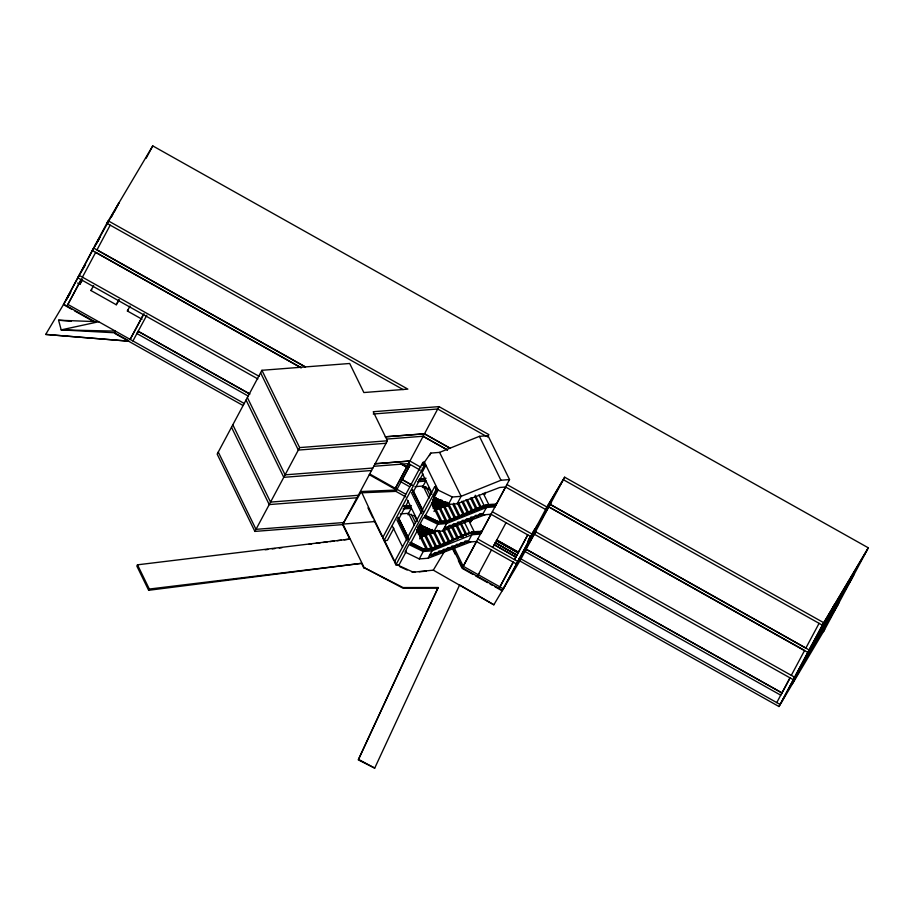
<?xml version="1.0" encoding="UTF-8"?>
<svg xmlns="http://www.w3.org/2000/svg" width="914" height="914" viewBox="0 0 914 914"><rect width="100%" height="100%" fill="white"/><g stroke="black" fill="none" stroke-linecap="round" stroke-linejoin="round"><path stroke-width="1.37" d="M438.172 587.519L358.528 759.374L374.717 768.114L358.265 759.865L438.172 587.519L403.04 587.565L364.183 567.663L342.921 524.099L361.304 491.526L396.619 490.041L369.279 474.686M374.717 768.114L459.639 584.937L493.846 604.794L521.003 558.945M45.7 334.421L128.486 341.151L45.7 334.421L69.91 293.737M63.432 304.602L108.183 220.8L407.861 389.124L363.863 392.54L349.685 363.486L261.918 370.296L217.166 454.109L254.892 531.411L342.659 524.59L387.41 440.788L373.232 411.723L438.994 406.616L488.887 434.641L487.459 437.029M79.095 275.537L65.865 300.306L70.835 291.954M93.639 248.288L80.421 273.058M111.565 216.778L112.879 214.299M114.319 211.888L118.831 203.148L94.965 245.809L99.934 237.469M66.996 306.064L81.106 279.65M82.42 277.171L95.696 252.321L301.14 367.725M81.769 278.644L67.876 304.419L244.461 403.611M146.137 158.271L152.752 145.886L868.3 547.817L823.548 631.631M77.621 283.043L79.849 284.288L82.489 279.341M119.106 299.963L116.261 304.75L90.966 290.538L93.616 285.579M116.261 304.75L118.911 299.792M114.524 332.765L115.415 331.119L61.192 329.885L58.576 320.208L98.735 321.751L61.192 329.885L114.524 332.765L128.703 340.739M142.013 319.214L127.389 310.988L130.028 306.041M143.372 314.622L130.142 339.391L144.035 313.628M132.93 340.956L146.823 315.193M342.659 524.59L349.731 539.089L137.488 564.818L136.837 566.052L148.651 590.284L361.556 563.321L149.313 589.039L148.651 590.284M254.892 531.411L299.643 447.597L261.918 370.296M438.994 406.616L395.351 488.362L409.244 462.598M362.013 492.783L395.911 491.366L410.249 464.529M410.249 464.769L402.274 479.701L412.157 485.265M437.909 588.022L402.777 588.056L364.183 567.663M424.496 462.335L422.839 462.473L382.635 537.775L393.877 560.693M422.177 465.375L430.802 453.081L439.588 452.384L479.416 436.332L487.985 435.647L509.532 479.576L462.13 568.337L473.052 574.472M422.839 462.473L424.267 465.375L384.063 540.677L387.353 540.414L393.854 528.258M429.477 455.56L430.802 453.081M408.387 501.032L398.47 519.609L407.667 538.369M413.014 492.36L422.942 473.783M414.499 525.39L408.558 513.291L411.209 508.333L410.489 506.882L404.217 507.384M429.043 498.153L423.102 486.042L425.753 481.084L425.044 479.633L418.761 480.136M428.152 489.596L428.883 488.225L425.261 488.51M436.344 486.511L434.698 486.636L394.494 561.95L395.922 564.852L399.212 564.589L406.353 551.211M395.922 564.852L436.127 489.55L434.698 486.636M563.367 479.599L545.589 509.486L505.556 487.002L499.741 487.47L457.171 503.74L448.374 504.437L434.139 497.524L438.103 490.087L424.165 461.661M410.055 542.95L423.868 549.657L410.055 542.95L410.649 542.47L423.947 549.485M410.649 542.47L423.502 548.926C444.398 549.474 460.885 529.754 481.804 531.582L481.392 532.302L472.469 532.896L472.207 532.005L472.469 532.896M420.908 523.962L410.329 543.784L423.136 550C444.078 550.536 460.473 531.068 481.472 532.142M434.79 497.959L424.873 516.536L437.68 522.762L445.872 522.1L487.116 505.488L486.751 504.757L446.935 520.82L438.137 521.517L425.101 515.393L438.057 521.677C458.965 522.477 475.44 502.734 496.359 504.334L496.028 504.894M417.984 527.698L419.766 531.331L418.292 534.084L425.547 533.513L421.388 525.036M419.652 538.837L423.022 532.245M433.967 511.452L437.566 504.996M419.629 524.647L423.205 531.937L419.72 524.487M445.232 502.014C443.336 504.459 435.407 503.534 439.166 505.328L446.957 502.06M438.903 504.437L439.166 505.328L437.28 505.476L433.636 498.039M424.073 536.267L425.547 533.513M439.36 507.636L440.091 506.265L435.932 497.787M431.259 549.006L424.724 535.695L425.467 534.313L429.089 534.027L429.831 532.645L433.453 532.359L439.988 545.669M445.804 521.757L439.28 508.447L440.011 507.064L443.644 506.779L444.375 505.396L447.997 505.111L448.74 503.728L455.869 518.261M423.593 548.766L423.868 549.657L432.745 548.788L432.379 548.069L472.115 532.177L481.724 531.742M438.503 522.248L424.599 515.702L438.412 522.408L447.289 521.54L446.935 520.82M493.846 604.794L433.316 570.153L412.134 572.313L414.922 572.095M423.251 551.508L409.004 544.584L405.039 552.022L419.275 558.934L423.251 551.508L432.036 550.811L471.853 534.747L480.433 534.073L491.012 514.376M437.795 524.259L423.559 517.335L419.583 524.773L433.83 531.685L437.795 524.259L446.58 523.562L486.408 507.499L494.977 506.824L495.639 505.705L485.7 506.048L486.408 507.499L482.443 514.936M448.374 504.437L452.35 497.01L461.136 496.313L500.952 480.25L509.532 479.576M432.745 548.788L425.467 534.313M419.275 558.934L428.072 558.237L432.036 550.811L431.328 549.348M433.83 531.685L442.616 530.988L446.58 523.562L445.872 522.1M457.171 503.74L461.136 496.313L439.588 452.384M433.316 570.153L444.57 551.279M469.373 519.883L470.847 517.13L478.102 516.547L479.576 513.794L483.198 513.508M484.409 494.554L485.711 492.395L484.477 494.703M470.744 521.734L471.887 519.586L469.133 519.803M470.813 521.871L472.058 519.575M495.319 504.082L496.268 504.494L505.568 487.128M476.468 541.625L463.238 566.269L503.26 588.753M477.405 576.266L491.469 549.931M506.025 522.682L492.795 547.452L493.457 546.332M499.09 588.456L513.154 562.11M527.709 534.861L514.479 559.631L527.709 535.101M513.165 562.35L499.924 586.879M564.646 477.199L519.895 561.002L778.991 706.533L823.743 622.731L564.646 477.199L546.915 507.007L502.163 590.821L494.885 586.731M503.488 588.582L517.827 561.744M519.141 559.277L532.371 534.496M776.751 702.603L789.982 677.834M548.823 506.847L804.571 650.505L791.353 675.275M789.993 678.074L782.007 693.006L526.258 549.348M781.424 702.238L794.643 677.468M821.046 629.792L834.276 605.022L821.16 629.849L810.41 647.683L823.628 622.902L868.3 547.817M792.061 684.346L805.291 659.577M152.752 145.886L106.858 223.279L403.131 389.593M99.34 238.714L92.314 250.527L301.094 367.794M85.493 264.774L77.77 277.776L257.862 378.933M110.194 225.152L96.975 249.922L305.516 366.96M79.849 284.288L81.963 280.735M90.966 290.538L91.629 289.418M127.389 310.988L128.051 309.88M249.762 393.945L138.22 331.291L136.894 333.53L248.437 396.173M494.303 544.687L515.907 557.037M478.251 574.7L478.913 573.581M515.839 557.152L494.246 544.801M528.6 539.614L531.034 535.558M532.177 533.616L534.747 529.069M527.755 541.339L537.74 524.545M551.428 502.209L531.045 536.735L491.012 514.251L475.211 515.462L473.738 518.215L466.494 518.798L465.02 521.551L457.765 522.134L456.292 524.887L449.037 525.47L447.563 528.223L443.941 528.509M535.593 531.617L517.815 561.504L477.782 539.02M535.558 531.937L516.49 563.984L476.457 541.499L460.667 542.71L459.194 545.464L451.939 546.046L450.465 548.8L443.21 549.383L441.748 552.136L434.493 552.719L433.019 555.472L429.397 555.758M819.081 623.337L805.851 648.106L550.148 504.368L809.187 649.98M866.975 550.297L822.417 625.21L563.321 479.679M853.756 575.066L809.084 650.151L795.854 674.932M852.431 577.545L807.862 652.459L548.777 506.927M839.201 602.315L794.643 677.228L533.879 530.76M837.875 604.794L793.318 679.708L534.233 534.176M778.991 706.533L824.657 629.563M447.997 503.066L437.635 507.373L448.066 503.203M435.27 509.292L449.505 504.002M449.574 504.151L436.572 509.349L449.494 504.311M438.412 522.408L447.197 521.711L487.025 505.648L495.685 504.802M429.489 529.617L424.256 531.845L424.622 532.576L432.322 529.469M419.023 532.702L424.702 532.405L431.122 529.823M432.162 530.828L421.685 534.724L418.258 527.721M433.522 530.451L421.605 534.884L418.166 527.881M437.6 530.36L422.028 536.598L437.509 530.531M442.616 530.988L485.197 514.719M428.072 558.237L470.653 541.956M265.14 549.805L267.962 549.451M272.189 548.914L275.011 548.56M279.238 548.023L282.06 547.657M308.852 544.264L311.663 543.91M315.901 543.373L320.129 542.836M322.95 542.482L327.178 541.945M330 541.591L334.227 541.054M337.049 540.7L341.276 540.163M344.098 539.808L348.325 539.271M424.267 465.375L425.913 465.249L421.948 472.675L431.762 492.692M419.777 478.913L426.061 478.262M419.206 479.542L424.919 478.925M417.561 481.735L425.753 481.084M414.922 486.694L423.102 486.042M425.993 487.128L422.371 487.425L426.004 487.139L430.151 495.605M436.127 489.55L437.772 489.413L433.807 496.85L434.139 497.524M404.068 506.105L410.272 505.602M403.988 506.265L411.426 505.671M431.899 504.277L434.31 504.082L432.836 506.836L440.091 506.265M404.742 506.619L410.375 506.173M404.651 506.79L410.283 506.345M433.579 505.465L437.2 505.168M439.257 505.168L437.372 505.316L433.727 497.867M403.017 508.984L411.209 508.333M436.172 507.327L437.795 507.35L436.241 507.476L432.802 500.472M437.703 507.51L436.149 507.636L432.528 500.449M435.727 507.933L442.982 507.35L439.417 500.084M439.28 508.447L435.647 508.732L442.776 523.254M400.366 513.942L408.558 513.291M407.827 514.673L411.449 514.376L415.607 522.854M411.917 515.667L414.339 515.473L417.31 521.528M342.921 524.099L375.174 521.528L396.185 564.361L412.397 571.821M471.955 519.735L462.13 520.466L460.656 523.219L453.401 523.802L451.927 526.555L444.672 527.138M469.122 520.112L471.887 519.586M417.344 531.525L419.766 531.331M423.205 531.937L424.347 531.685L424.702 532.405M435.395 530.885L437.817 530.691L444.353 544.001M424.622 532.576L422.736 532.725L419.092 525.287M421.183 535.181L427.226 534.701M424.724 535.695L421.103 535.981L427.638 549.291M420.554 536.552L422.177 536.575L420.634 536.712L417.195 529.697M422.097 536.747L420.543 536.872L417.104 529.857M481.095 532.953L471.144 533.296L471.853 534.747L468.654 540.757L465.032 541.042L463.558 543.796L456.303 544.378L454.829 547.132L447.574 547.715L446.101 550.468L438.857 551.051L437.383 553.804L430.128 554.387M419.103 571.753L426.084 571.204M373.255 413.996L437.669 408.992L486.385 436.355M450.019 448.134L424.45 433.762L385.24 436.812L424.45 433.864L449.996 448.214M386.645 439.074L423.125 436.241L447.483 449.928M299.643 447.597L387.41 440.788M386.085 443.267L298.318 450.076L260.593 372.775M374.889 463.729L409.895 461.01L420.851 467.26M374.911 463.832L409.895 461.01M373.598 466.311L408.581 463.592L420.132 470.082M372.866 468.037L285.099 474.846L247.374 397.544M371.541 470.504L283.774 477.325L246.049 400.024M358.311 495.285L270.544 502.094L232.819 424.793M356.986 497.753L269.219 504.574L231.505 427.272M343.767 522.534L256 529.343L218.275 452.042M58.576 320.208L71.201 321.237M433.042 508.23L436.983 509.726M435.121 497.89L447.757 503.488M435.041 498.05L448.934 504.208M435.11 498.199L447.746 503.797M432.802 499.307L447.963 506.025M432.722 499.478L446.683 505.773M420.577 525.139L433.282 530.874M420.486 525.299L433.202 531.045M418.326 526.704L432.231 532.862M418.166 526.727L433.407 533.582M399.658 566.577L407.141 570.016M438.103 490.087L452.35 497.01M93.639 248.048L304.91 366.72M423.125 436.344L447.46 450.008M506.882 484.523L546.915 507.007M79.084 275.297L259.279 376.408M492.338 511.771L532.359 534.256M403.257 464.461L406.879 466.494M401.76 464.106L406.604 466.826M400.458 463.775L407.69 467.831M412.203 485.185L402.32 479.633L400.983 481.872L409.643 486.728M138.174 331.359L249.716 394.014M496.736 540.174L518.421 552.353M496.485 540.574L518.169 552.753M495.297 542.825L516.958 555.061M370.204 474.24L405.667 494.166M519.335 558.008L780.088 704.477M63.66 304.191L95.376 322.014M64.666 305.299L72.023 309.435M74.48 310.817L92.897 321.157M114.981 333.564L242.964 405.45M395.911 491.366L405.805 496.919M502.426 590.33L462.393 567.834L452.384 547.417M475.474 575.831L487.608 582.641M490.03 584.012L492.463 585.371M479.416 436.332L500.952 480.25M494.268 505.362L494.977 506.824M483.3 493.377L489.241 505.476M486.671 504.928L487.025 505.648M478.959 494.977L484.294 505.876M475.326 495.262L481.267 507.373M474.766 496.313L480.113 507.213M471.738 497.81L477.679 509.921M470.402 497.981L476.343 510.092M467.374 499.478L472.721 510.378M466.049 499.65L471.978 511.76M479.713 532.611L480.433 534.073M463.01 501.146L468.356 512.046M461.684 501.318L467.625 513.417M468.756 520.614L474.697 532.725M458.645 502.814L463.992 513.714M457.32 502.986L463.261 515.085M464.403 522.225L469.75 533.125M453.698 503.271L459.628 515.382M452.956 504.654L458.897 516.753M461.376 523.722L466.723 534.621M460.222 523.562L466.163 535.673M447.997 505.111L454.532 518.421M457.183 525.059L463.124 537.169M445.198 502.266L446.98 505.899M455.858 525.23L461.798 537.341M441.713 499.969L451.505 519.929M443.644 506.779L450.168 520.089M452.83 526.727L458.165 537.626M451.493 526.898L457.434 539.009M440.011 507.064L447.197 521.711M434.264 497.239L438.114 505.408L434.184 497.399M428.883 488.225L431.854 494.28M448.466 528.395L453.812 539.294M447.129 528.566L453.07 540.665M432.962 500.449L436.401 507.464M436.663 509.189L435.087 509.624L431.659 502.609M454.475 548.4L463.238 566.269M431.739 502.449L435.19 509.464M431.419 502.986L441.451 523.425M444.101 530.063L449.448 540.962M452.738 549.188L455.252 554.295M458.371 560.682L461.501 567.057M442.776 530.234L448.705 542.333M439.143 530.52L445.678 543.841M434.184 530.977L441.313 545.509M412.865 490.087L422.725 510.195M412.774 490.258L422.634 510.366M412.134 489.927L422.805 511.691M412.043 490.087L422.714 511.863M430.643 529.514L432.425 533.148M411.426 492.623L421.742 513.634M427.763 528.429L436.949 547.178M429.089 534.027L435.624 547.337M424.873 527.332L428.426 534.599M407.461 500.049L417.161 519.826M419.172 525.116L422.828 532.565M417.355 529.686L420.794 536.689M416.875 530.234L426.301 549.463M398.31 517.335L408.181 537.443M398.23 517.495L408.09 537.615M398.207 518.455L408.261 538.94M398.116 518.615L408.17 539.111M396.882 519.872L407.187 540.882M392.312 526.064L402.617 547.075M367.942 507.818L372.843 517.804M374.066 520.306L382.029 536.529M361.556 563.321L363.921 568.165M137.488 564.818L149.313 589.039M361.304 491.526L375.174 521.528M480.775 531.331L481.05 532.222L480.775 531.331M819.721 632.271L806.616 657.097L819.721 632.271M495.365 542.71L516.89 555.164L495.365 542.71M496.816 540.014L496.405 540.734L518.078 552.913L518.501 552.193L496.816 540.014M526.304 549.28L524.967 551.508L780.727 695.166L782.053 692.938L526.304 549.28"/></g></svg>
